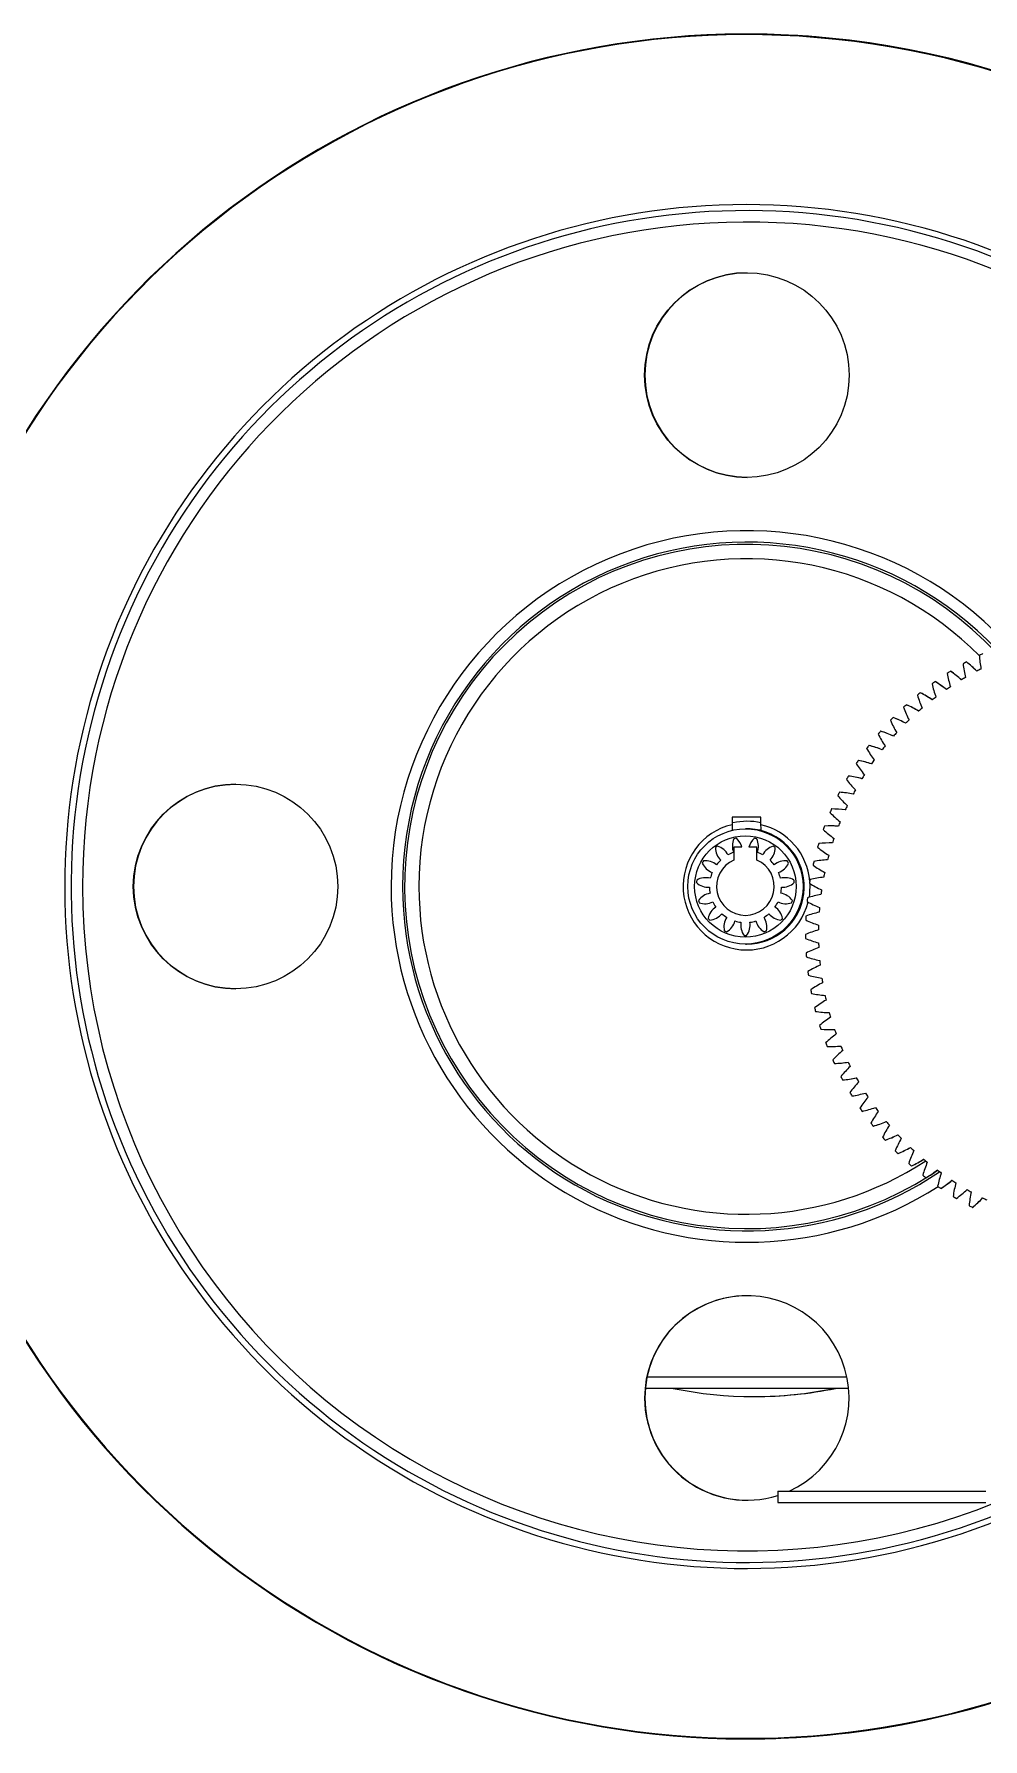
# Model space of a CAD drawing. Header units: millimetres. Extents: x -1795330 to -1787343, y -899964 to -866814.
# Drawn here: x -1787579.2 to -1787545.9, y -899918 to -899858.2 of the extents above; entities that cross this region are included whole.
import ezdxf

# ---------------------------------------------------------------- set-up
doc = ezdxf.new("R2010")
doc.units = ezdxf.units.MM

msp = doc.modelspace()

# ---------------------------------------------------------------- linework, layer by layer
at = {"color": 7, "linetype": 'Continuous', "lineweight": 25}
for p, q in [((-1787554.213, -899858.238), (-1787554.214, -899858.238)), ((-1787553.949, -899858.245), (-1787554.214, -899858.245)), ((-1787554.176, -899858.238), (-1787554.177, -899858.238)), ((-1787547.049, -899880.585), (-1787547.054, -899880.585)), ((-1787546.49, -899880.259), (-1787546.495, -899880.259)), ((-1787547.588, -899880.945), (-1787547.593, -899880.945)), ((-1787548.596, -899881.757), (-1787548.601, -899881.757)), ((-1787548.104, -899881.336), (-1787548.11, -899881.336)), ((-1787549.062, -899882.207), (-1787549.067, -899882.207)), ((-1787549.5, -899882.684), (-1787549.506, -899882.684)), ((-1787549.909, -899883.186), (-1787549.914, -899883.186)), ((-1787550.633, -899884.26), (-1787550.639, -899884.26)), ((-1787550.287, -899883.712), (-1787550.293, -899883.712)), ((-1787550.946, -899884.827), (-1787550.951, -899884.827)), ((-1787551.224, -899885.412), (-1787551.229, -899885.412)), ((-1787553.703, -899885.705), (-1787554.714, -899885.705)), ((-1787554.714, -899885.705), (-1787554.714, -899885.966)), ((-1787553.703, -899885.966), (-1787553.703, -899885.705)), ((-1787551.283, -899886.008), (-1787551.288, -899886.008)), ((-1787554.184, -899886.11), (-1787554.248, -899886.11)), ((-1787551.236, -899886.604), (-1787551.241, -899886.604)), ((-1787551.189, -899886.604), (-1787551.236, -899886.604)), ((-1787554.374, -899886.757), (-1787554.655, -899886.757)), ((-1787554.655, -899886.757), (-1787554.655, -899887.206)), ((-1787553.846, -899886.757), (-1787554.127, -899886.757)), ((-1787553.846, -899887.206), (-1787553.846, -899886.757)), ((-1787554.248, -899890.157), (-1787554.207, -899890.157)), ((-1787551.263, -899893.15), (-1787551.258, -899893.15)), ((-1787551.297, -899893.747), (-1787551.291, -899893.747)), ((-1787551.129, -899894.341), (-1787551.124, -899894.341)), ((-1787550.838, -899894.919), (-1787550.833, -899894.919)), ((-1787550.513, -899895.479), (-1787550.507, -899895.479)), ((-1787550.155, -899896.019), (-1787550.149, -899896.019)), ((-1787549.765, -899896.536), (-1787549.759, -899896.536)), ((-1787549.345, -899897.029), (-1787549.339, -899897.029)), ((-1787548.896, -899897.496), (-1787548.891, -899897.496)), ((-1787548.42, -899897.936), (-1787548.415, -899897.936)), ((-1787547.919, -899898.346), (-1787547.914, -899898.346)), ((-1787547.506, -899898.087), (-1787547.641, -899898.176)), ((-1787547.394, -899898.725), (-1787547.389, -899898.725)), ((-1787546.847, -899899.073), (-1787546.842, -899899.073)), ((-1787546.281, -899899.387), (-1787546.275, -899899.387)), ((-1787550.627, -899905.737), (-1787557.763, -899905.737)), ((-1787557.702, -899905.332), (-1787550.688, -899905.332)), ((-1787553.954, -899906.022), (-1787553.919, -899906.022)), ((-1787553.117, -899909.337), (-1787553.117, -899909.741)), ((-1787554.214, -899918.029), (-1787554.213, -899918.029)), ((-1787554.177, -899918.029), (-1787554.176, -899918.029))]:
    msp.add_line(p, q, dxfattribs=at)
at = {"color": 7, "linetype": 'Continuous', "lineweight": 25, "flags": 128}
for points in [[(-1787553.727, -899886.162), (-1787554.087, -899886.112), (-1787554.184, -899886.11)], [(-1787551.985, -899888.029), (-1787551.997, -899888.388), (-1787552.015, -899888.51)], [(-1787553.117, -899909.337), (-1787553.116, -899909.337), (-1787553.067, -899909.337), (-1787552.946, -899909.337), (-1787552.755, -899909.337), (-1787552.495, -899909.337), (-1787552.167, -899909.337), (-1787551.773, -899909.337), (-1787551.317, -899909.337), (-1787550.8, -899909.337), (-1787550.226, -899909.337), (-1787549.598, -899909.337), (-1787548.922, -899909.337), (-1787548.2, -899909.337), (-1787547.438, -899909.337), (-1787546.64, -899909.337), (-1787545.811, -899909.337)], [(-1787553.117, -899909.741), (-1787553.116, -899909.741), (-1787553.067, -899909.741), (-1787552.946, -899909.741), (-1787552.755, -899909.741), (-1787552.495, -899909.741), (-1787552.167, -899909.741), (-1787551.773, -899909.741), (-1787551.317, -899909.741), (-1787550.8, -899909.741), (-1787550.226, -899909.741), (-1787549.598, -899909.741), (-1787548.922, -899909.741), (-1787548.2, -899909.741), (-1787547.438, -899909.741), (-1787546.64, -899909.741), (-1787545.811, -899909.741)]]:
    msp.add_lwpolyline(points, dxfattribs=at)
at = {"color": 7, "linetype": 'Continuous', "lineweight": 25}
for centre, radius in [((-1787554.199, -899870.196), 3.587), ((-1787572.136, -899888.133), 3.587), ((-1787554.248, -899888.133), 2.023), ((-1787554.25, -899888.133), 1.78)]:
    msp.add_circle(centre, radius, dxfattribs=at)
for centre, radius, start, end in [((-1787554.214, -899888.134), 29.896, 4.37219, 313.15187), ((-1787554.215, -899888.134), 29.875, 4.2514, 313.11046), ((-1787554.213, -899888.133), 29.896, 4.37667, 89.99956), ((-1787554.214, -899888.134), 23.916, 2.96594, 295.38206), ((-1787554.201, -899888.134), 23.705, 3.15434, 294.28487), ((-1787554.199, -899888.133), 23.302, 3.51811, 180.00072), ((-1787554.191, -899870.196), 3.587, 90.0006, 269.99929), ((-1787554.199, -899888.133), 12.48, 41.49573, 180.00082), ((-1787554.201, -899888.133), 12.077, 43.55253, 180.00082), ((-1787554.206, -899888.133), 11.999, 43.10697, 302.27021), ((-1787554.209, -899888.133), 11.495, 44.70078, 180.0008), ((-1787541.318, -899889.766), 10.825, 115.14033, 115.85735), ((-1787541.797, -899879.795), 4.249, 183.09368, 189.63023), ((-1787541.318, -899889.766), 10.825, 121.99753, 122.71455), ((-1787542.984, -899879.924), 4.249, 189.95072, 196.48728), ((-1787549.506, -899884.056), 4.249, 48.22335, 54.76001), ((-1787549.501, -899884.056), 4.249, 48.22335, 54.76001), ((-1787541.318, -899889.766), 10.825, 118.56893, 119.28595), ((-1787542.392, -899879.842), 4.249, 186.5222, 193.05875), ((-1787549.15, -899883.576), 4.249, 44.79478, 51.33143), ((-1787549.145, -899883.576), 4.249, 44.79478, 51.33143), ((-1787541.318, -899889.766), 10.37, 116.75079, 117.6755), ((-1787541.318, -899889.766), 10.825, 125.42612, 126.14314), ((-1787543.569, -899880.041), 4.249, 193.37925, 199.91581), ((-1787549.833, -899884.556), 4.249, 51.65193, 58.18861), ((-1787549.827, -899884.556), 4.249, 51.65193, 58.18861), ((-1787541.318, -899889.766), 10.37, 123.60798, 124.53269), ((-1787541.318, -899889.766), 10.37, 120.17939, 121.10409), ((-1787541.318, -899889.766), 10.825, 132.28328, 133.0003), ((-1787544.714, -899880.379), 4.249, 200.23631, 206.77288), ((-1787550.394, -899885.609), 4.249, 58.50911, 65.04581), ((-1787550.389, -899885.609), 4.249, 58.50911, 65.04581), ((-1787541.318, -899889.766), 10.825, 128.8547, 129.57172), ((-1787544.147, -899880.193), 4.249, 196.80778, 203.34434), ((-1787541.318, -899889.766), 10.37, 130.46515, 131.38986), ((-1787550.129, -899885.074), 4.249, 55.08052, 61.6172), ((-1787550.124, -899885.074), 4.249, 55.08052, 61.6172), ((-1787541.318, -899889.766), 10.37, 127.03657, 127.96127), ((-1787541.318, -899889.766), 10.825, 135.71185, 136.42887), ((-1787545.27, -899880.599), 4.249, 203.66484, 210.20142), ((-1787550.626, -899886.16), 4.249, 61.93771, 68.47441), ((-1787550.621, -899886.16), 4.249, 61.93771, 68.47441), ((-1787541.318, -899889.766), 10.37, 133.89373, 134.81843), ((-1787541.318, -899889.766), 10.825, 139.14042, 139.85744), ((-1787545.811, -899880.852), 4.249, 207.09338, 213.62997), ((-1787550.825, -899886.723), 4.249, 65.36631, 71.90302), ((-1787550.82, -899886.723), 4.249, 65.36631, 71.90302), ((-1787541.318, -899889.766), 10.37, 137.3223, 138.247), ((-1787541.318, -899889.766), 10.825, 142.56898, 143.286), ((-1787546.336, -899881.136), 4.249, 210.52192, 217.05853), ((-1787550.99, -899887.297), 4.249, 68.79492, 75.33164), ((-1787550.985, -899887.297), 4.249, 68.79492, 75.33164), ((-1787541.318, -899889.766), 10.37, 144.17942, 145.10412), ((-1787541.318, -899889.766), 10.37, 140.75086, 141.67556), ((-1787541.318, -899889.766), 10.825, 149.42609, 150.1431), ((-1787551.216, -899888.469), 4.249, 75.65214, 82.18888), ((-1787551.21, -899888.469), 4.249, 75.65214, 82.18888), ((-1787541.318, -899889.766), 10.825, 145.99754, 146.71455), ((-1787546.843, -899881.452), 4.249, 213.95047, 220.48709), ((-1787551.121, -899887.88), 4.249, 72.22353, 78.76026), ((-1787551.115, -899887.88), 4.249, 72.22353, 78.76026), ((-1787541.318, -899889.766), 10.37, 147.60797, 148.53267), ((-1787572.128, -899888.133), 3.587, 90.0006, 269.99929), ((-1787541.318, -899889.766), 10.825, 152.85463, 153.57164), ((-1787551.276, -899889.063), 4.249, 79.08076, 85.6175), ((-1787551.27, -899889.063), 4.249, 79.08076, 85.6175), ((-1787547.33, -899881.797), 4.249, 217.37903, 223.91565), ((-1787541.318, -899889.766), 10.37, 151.03652, 151.96121), ((-1787541.318, -899889.766), 10.825, 156.28317, 157.00018), ((-1787551.3, -899889.66), 4.249, 82.50938, 89.04612), ((-1787551.294, -899889.66), 4.249, 82.50938, 89.04612), ((-1787547.796, -899882.171), 4.249, 220.80759, 227.34423), ((-1787541.318, -899889.766), 10.37, 154.46506, 155.38975), ((-1787554.209, -899888.133), 2.226, 103.13617, 345.7668), ((-1787554.184, -899888.133), 2.286, 77.85309, 102.78398), ((-1787554.209, -899888.133), 2.226, 4.70491, 76.8629), ((-1787541.318, -899889.766), 10.825, 159.7117, 160.42872), ((-1787551.288, -899890.257), 4.249, 85.93801, 92.47475), ((-1787548.239, -899882.572), 4.249, 224.23615, 230.7728), ((-1787551.283, -899890.257), 4.249, 85.93801, 89.99995), ((-1787541.318, -899889.766), 10.37, 157.8936, 158.81829), ((-1787554.1, -899886.715), 0.607, 155.22864, 201.6045), ((-1787554.25, -899888.133), 1.72, 100.52953, 103.48736), ((-1787554.964, -899886.899), 0.607, 13.49078, 48.78776), ((-1787554.207, -899888.133), 2.023, 270.00079, 75.52191), ((-1787553.536, -899886.899), 0.607, 131.22879, 166.52577), ((-1787554.25, -899888.133), 1.72, 76.52918, 79.48701), ((-1787554.401, -899886.715), 0.607, 338.41205, 24.7879), ((-1787541.318, -899889.766), 10.825, 163.14023, 163.85725), ((-1787551.241, -899890.853), 4.249, 89.36663, 95.90337), ((-1787548.656, -899882.999), 4.249, 227.66473, 234.20139), ((-1787541.318, -899889.766), 10.37, 161.32213, 162.24682), ((-1787554.25, -899888.133), 1.72, 148.52976, 151.48753), ((-1787555.645, -899887.838), 0.607, 50.41122, 96.78831), ((-1787554.25, -899888.133), 1.72, 124.52978, 127.48759), ((-1787554.69, -899886.777), 0.607, 179.22822, 225.60427), ((-1787554.25, -899888.133), 1.012, 113.58629, 66.43026), ((-1787554.25, -899888.133), 1.264, 133.1289, 142.8885), ((-1787555.405, -899887.296), 0.607, 26.41126, 72.78789), ((-1787554.25, -899888.133), 1.264, 109.12874, 118.88845), ((-1787554.25, -899888.133), 1.264, 61.1281, 70.88781), ((-1787553.096, -899887.296), 0.607, 107.22866, 153.60529), ((-1787553.811, -899886.777), 0.607, 314.41228, 0.78833), ((-1787554.25, -899888.133), 1.264, 37.12804, 46.88764), ((-1787554.25, -899888.133), 1.72, 52.52896, 55.48677), ((-1787552.855, -899887.838), 0.607, 83.22824, 129.60532), ((-1787554.25, -899888.133), 1.72, 28.52902, 31.48678), ((-1787541.318, -899889.766), 10.825, 166.56876, 167.28577), ((-1787551.158, -899891.444), 4.249, 92.79525, 99.33199), ((-1787549.048, -899883.45), 4.249, 231.09331, 237.62998), ((-1787541.318, -899889.766), 10.37, 164.75066, 165.67535), ((-1787555.645, -899888.431), 0.607, 74.41153, 120.7887), ((-1787555.204, -899887.073), 0.607, 203.22784, 249.60439), ((-1787554.25, -899888.133), 1.264, 157.12878, 166.88828), ((-1787553.297, -899887.073), 0.607, 290.41215, 336.78871), ((-1787554.25, -899888.133), 1.264, 13.12827, 22.88777), ((-1787552.856, -899888.431), 0.607, 59.22785, 105.60502), ((-1787551.04, -899892.03), 4.249, 96.22388, 102.76061), ((-1787549.412, -899883.923), 4.249, 234.52189, 241.05858), ((-1787541.318, -899889.766), 10.37, 168.17918, 169.10387), ((-1787554.199, -899888.134), 23.302, 179.99934, 291.98463), ((-1787554.199, -899888.133), 12.48, 179.99926, 302.50774), ((-1787554.201, -899888.133), 12.077, 179.99924, 304.0625), ((-1787554.209, -899888.133), 11.495, 179.99925, 303.13723), ((-1787554.25, -899888.133), 1.72, 172.52949, 175.48724), ((-1787555.553, -899887.552), 0.607, 227.22775, 273.6048), ((-1787555.403, -899888.973), 0.607, 98.41197, 144.7888), ((-1787554.25, -899888.133), 1.264, 181.12845, 190.88792), ((-1787554.25, -899888.133), 1.264, 349.12863, 358.8881), ((-1787553.097, -899888.972), 0.607, 35.22775, 81.60457), ((-1787552.948, -899887.552), 0.607, 266.41175, 312.78879), ((-1787554.25, -899888.133), 1.72, 4.52931, 7.48706), ((-1787550.888, -899892.607), 4.249, 99.6525, 106.18923), ((-1787541.318, -899889.766), 10.825, 169.99729, 170.7143), ((-1787549.747, -899884.418), 4.249, 237.95048, 244.48718), ((-1787541.318, -899889.766), 10.37, 171.60771, 172.5324), ((-1787554.25, -899888.133), 1.72, 196.52914, 199.4869), ((-1787555.676, -899888.132), 0.607, 251.22802, 297.6052), ((-1787554.962, -899889.369), 0.607, 122.41226, 168.78854), ((-1787554.25, -899888.133), 1.264, 205.12813, 214.88767), ((-1787554.25, -899888.133), 1.264, 325.12887, 334.88842), ((-1787553.538, -899889.369), 0.607, 11.22801, 57.60429), ((-1787552.824, -899888.132), 0.607, 242.41134, 288.78852), ((-1787554.25, -899888.133), 1.72, 340.52965, 343.4874), ((-1787550.701, -899893.174), 4.249, 103.08112, 109.61784), ((-1787541.318, -899889.766), 10.825, 173.42581, 174.14282), ((-1787550.052, -899884.931), 4.249, 241.37908, 247.91578), ((-1787541.318, -899889.766), 10.37, 175.03623, 175.96092), ((-1787554.25, -899888.133), 1.72, 220.52895, 223.48674), ((-1787555.553, -899888.712), 0.607, 275.22846, 321.60535), ((-1787554.25, -899888.133), 1.264, 229.12803, 238.88769), ((-1787554.398, -899889.552), 0.607, 146.4122, 192.7881), ((-1787555.205, -899889.192), 0.607, 299.22879, 345.60514), ((-1787554.25, -899888.133), 1.264, 253.12822, 262.88797), ((-1787553.808, -899889.489), 0.607, 170.41184, 216.78776), ((-1787554.692, -899889.489), 0.607, 323.22878, 9.60471), ((-1787554.25, -899888.133), 1.264, 277.12857, 286.88832), ((-1787553.295, -899889.192), 0.607, 194.41141, 240.78776), ((-1787554.25, -899888.133), 1.264, 301.12885, 310.88851), ((-1787554.102, -899889.552), 0.607, 347.22845, 33.60434), ((-1787552.947, -899888.712), 0.607, 218.41119, 264.78808), ((-1787554.25, -899888.133), 1.72, 316.52981, 319.4876), ((-1787550.48, -899893.729), 4.249, 106.50973, 113.04645), ((-1787541.318, -899889.766), 10.825, 176.85433, 177.57134), ((-1787550.325, -899885.462), 4.249, 244.80768, 251.34439), ((-1787541.318, -899889.766), 10.37, 178.46475, 179.38944), ((-1787554.25, -899888.133), 1.72, 244.52904, 247.48686), ((-1787554.25, -899888.133), 1.72, 268.52936, 271.48719), ((-1787554.25, -899888.133), 1.72, 292.52968, 295.4875), ((-1787541.318, -899889.766), 10.825, 180.28285, 180.99986), ((-1787550.566, -899886.009), 4.249, 248.23629, 254.77301), ((-1787550.227, -899894.27), 4.249, 109.93835, 116.47506), ((-1787541.318, -899889.766), 10.37, 181.89327, 182.81796), ((-1787541.318, -899889.766), 10.825, 183.71137, 184.42838), ((-1787550.775, -899886.568), 4.249, 251.6649, 258.20163), ((-1787541.318, -899889.766), 10.37, 185.32179, 186.24648), ((-1787549.941, -899894.795), 4.249, 113.36695, 119.90366), ((-1787541.318, -899889.766), 10.825, 187.13989, 187.8569), ((-1787550.949, -899887.14), 4.249, 255.09351, 261.63025), ((-1787541.318, -899889.766), 10.37, 188.75031, 189.675), ((-1787549.625, -899895.301), 4.249, 116.79556, 123.33225), ((-1787541.318, -899889.766), 10.825, 190.56841, 191.28542), ((-1787551.089, -899887.72), 4.249, 258.52213, 265.05887), ((-1787541.318, -899889.766), 10.37, 192.17883, 193.10352), ((-1787549.279, -899895.788), 4.249, 120.22416, 126.76084), ((-1787541.318, -899889.766), 10.825, 193.99694, 194.71395), ((-1787551.194, -899888.308), 4.249, 261.95075, 268.48749), ((-1787541.318, -899889.766), 10.37, 195.60736, 196.53205), ((-1787548.905, -899896.254), 4.249, 123.65275, 130.18942), ((-1787541.318, -899889.766), 10.825, 197.42546, 198.14247), ((-1787551.263, -899888.901), 4.249, 265.37937, 271.91612), ((-1787551.258, -899888.901), 4.249, 269.99995, 271.91612), ((-1787541.318, -899889.766), 10.37, 199.03589, 199.96058), ((-1787548.503, -899896.696), 4.249, 127.08134, 133.618), ((-1787541.318, -899889.766), 10.825, 200.85399, 201.57101), ((-1787551.297, -899889.498), 4.249, 268.808, 275.34474), ((-1787551.291, -899889.498), 4.249, 269.99995, 275.34474), ((-1787541.318, -899889.766), 10.37, 202.46442, 203.38911), ((-1787548.076, -899897.113), 4.249, 130.50992, 137.04657), ((-1787541.318, -899889.766), 10.825, 204.28253, 204.99954), ((-1787551.295, -899890.095), 4.249, 272.23662, 278.77336), ((-1787551.29, -899890.095), 4.249, 272.23662, 278.77336), ((-1787547.624, -899897.504), 4.249, 133.9385, 140.47514), ((-1787541.318, -899889.766), 10.37, 205.89296, 206.81765), ((-1787541.318, -899889.766), 10.825, 207.71107, 208.42808), ((-1787551.258, -899890.691), 4.249, 275.66524, 282.20198), ((-1787551.252, -899890.691), 4.249, 275.66524, 282.20198), ((-1787547.15, -899897.867), 4.249, 137.36707, 143.90369), ((-1787541.318, -899889.766), 10.37, 209.3215, 210.2462), ((-1787541.318, -899889.766), 10.825, 211.13961, 211.85663), ((-1787551.185, -899891.284), 4.249, 279.09387, 285.6306), ((-1787551.179, -899891.284), 4.249, 279.09387, 285.6306), ((-1787546.655, -899898.202), 4.249, 140.79564, 147.33225), ((-1787541.318, -899889.766), 10.37, 212.75005, 213.67474), ((-1787541.318, -899889.766), 10.825, 214.56816, 215.28518), ((-1787551.076, -899891.871), 4.249, 282.52249, 289.05921), ((-1787551.071, -899891.871), 4.249, 282.52249, 289.05921), ((-1787546.141, -899898.506), 4.249, 144.22419, 150.76079), ((-1787541.318, -899889.766), 10.37, 216.1786, 217.1033), ((-1787541.318, -899889.766), 10.825, 217.99672, 218.71374), ((-1787550.933, -899892.451), 4.249, 285.9511, 292.48782), ((-1787550.927, -899892.451), 4.249, 285.9511, 292.48782), ((-1787545.61, -899898.778), 4.249, 147.65275, 154.18934), ((-1787550.755, -899893.021), 4.249, 289.37972, 295.91643), ((-1787550.749, -899893.021), 4.249, 289.37972, 295.91643), ((-1787541.318, -899889.766), 10.37, 219.60716, 220.53186), ((-1787541.318, -899889.766), 10.37, 223.03572, 223.96043), ((-1787541.318, -899889.766), 10.825, 221.42528, 222.1423), ((-1787545.063, -899899.019), 4.249, 151.08129, 157.61787), ((-1787541.318, -899889.766), 10.825, 224.85385, 225.57087), ((-1787550.543, -899893.58), 4.249, 292.80833, 299.34503), ((-1787550.538, -899893.58), 4.249, 292.80833, 299.34503), ((-1787544.503, -899899.226), 4.249, 154.50983, 161.0464), ((-1787541.318, -899889.766), 10.37, 226.4643, 227.389), ((-1787541.318, -899889.766), 10.825, 228.28242, 228.99945), ((-1787550.299, -899894.124), 4.249, 296.23693, 302.77362), ((-1787550.293, -899894.124), 4.249, 296.23693, 302.77362), ((-1787543.932, -899899.4), 4.249, 157.93837, 164.47493), ((-1787541.318, -899889.766), 10.37, 229.89287, 230.81758), ((-1787541.318, -899889.766), 10.825, 231.711, 232.42803), ((-1787550.022, -899894.654), 4.249, 299.66553, 306.20221), ((-1787550.017, -899894.654), 4.249, 299.66553, 306.20221), ((-1787541.318, -899889.766), 10.37, 233.32146, 234.24616), ((-1787543.351, -899899.539), 4.249, 161.3669, 167.90346), ((-1787549.714, -899895.165), 4.249, 303.09413, 309.6308), ((-1787549.709, -899895.165), 4.249, 303.09413, 309.6308), ((-1787541.318, -899889.766), 10.37, 236.75005, 237.67475), ((-1787542.763, -899899.643), 4.249, 164.79543, 171.33198), ((-1787541.318, -899889.766), 10.825, 235.13959, 235.85661), ((-1787541.318, -899889.766), 10.825, 238.56818, 239.28521), ((-1787549.376, -899895.658), 4.249, 306.52272, 313.05938), ((-1787549.371, -899895.658), 4.249, 306.52272, 313.05938), ((-1787541.318, -899889.766), 10.37, 240.17864, 241.10335), ((-1787542.17, -899899.712), 4.249, 168.22395, 174.7605), ((-1787549.01, -899896.129), 4.249, 309.9513, 316.48795), ((-1787549.004, -899896.129), 4.249, 309.9513, 316.48795), ((-1787541.318, -899889.766), 10.37, 243.60724, 244.53195), ((-1787541.318, -899889.766), 10.825, 241.99678, 242.71381), ((-1787554.199, -899906.071), 3.587, 294.44704, 179.99979), ((-1787554.191, -899906.071), 3.587, 90.0006, 269.99929), ((-1787553.954, -899891.859), 14.163, 258.4833, 281.5167), ((-1787553.919, -899891.859), 14.163, 270, 281.5167), ((-1787554.199, -899906.071), 3.587, 179.99937, 287.5513), ((-1787554.213, -899888.134), 29.895, 270.00002, 313.15223)]:
    msp.add_arc(centre, radius, start, end, dxfattribs=at)
for points, knots in [([(-1787554.714, -899885.966), (-1787554.714, -899885.993), (-1787554.714, -899886.062), (-1787554.713, -899886.132), (-1787554.713, -899886.174)], [0, 0, 0, 0, 0.389036, 1, 1, 1, 1]), ([(-1787553.702, -899886.174), (-1787553.702, -899886.132), (-1787553.702, -899886.062), (-1787553.703, -899885.993), (-1787553.703, -899885.966)], [0, 0, 0, 0, 0.610964, 1, 1, 1, 1]), ([(-1787554.214, -899918.022), (-1787553.927, -899918.024), (-1787553.406, -899918.027), (-1787552.887, -899917.995), (-1787552.653, -899917.981)], [0, 0, 0, 0, 0.551084, 1, 1, 1, 1])]:
    msp.add_open_spline(points, degree=3, knots=knots, dxfattribs=at)

doc.saveas('drawing.dxf')
